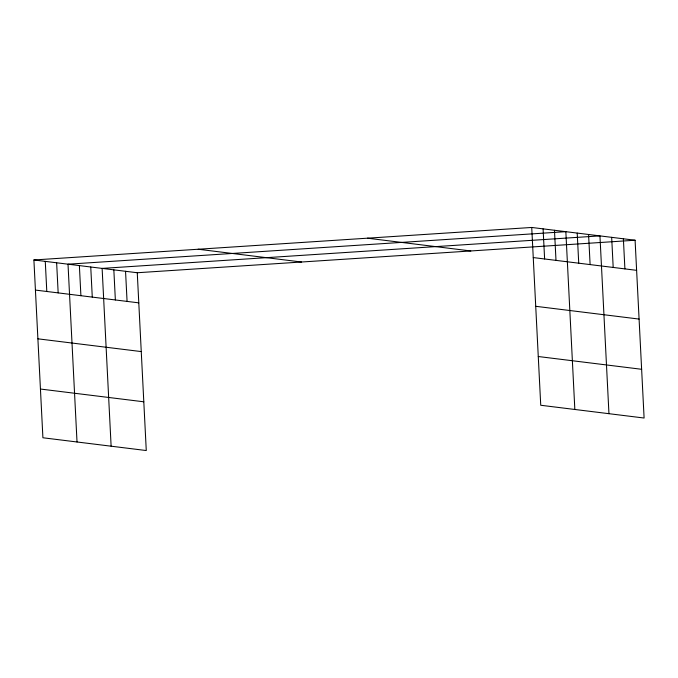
<?xml version="1.0" encoding="UTF-8"?>
<svg xmlns="http://www.w3.org/2000/svg" width="678" height="678" viewBox="0 0 678 678"><rect width="100%" height="100%" fill="white"/><g stroke="black" fill="none" stroke-linecap="round" stroke-linejoin="round"><path stroke-width="1.02" d="M33.9 259.971L137.261 272.742L146.27 450.539L42.909 437.768L33.9 259.971L531.73 227.461L635.091 240.232L644.1 418.029L540.739 405.258L531.73 227.461M137.261 272.742L635.091 240.232M533.255 257.572L636.617 270.336M367.442 238.19L470.812 250.962M198.179 249.241L301.549 262.013M535.722 306.303L639.091 319.075M35.425 290.082L138.787 302.854M538.264 356.518L641.634 369.29M37.892 338.822L141.261 351.585M40.434 389.036L143.804 401.8M623.379 238.783L624.904 268.895M611.666 237.334L613.192 267.446M608.954 413.682L599.945 235.885L102.124 268.403L111.124 446.2M588.58 234.486L590.106 264.589M577.207 233.079L578.732 263.191M574.842 409.47L565.842 231.673L68.012 264.191L77.021 441.988M554.468 230.274L555.994 260.377M543.095 228.867L544.62 258.971M125.549 271.293L127.074 301.405M113.836 269.844L115.362 299.956M90.75 266.996L92.276 297.108M79.377 265.59L80.902 295.701M56.638 262.784L58.164 292.888M45.273 261.377L46.799 291.489"/></g></svg>
